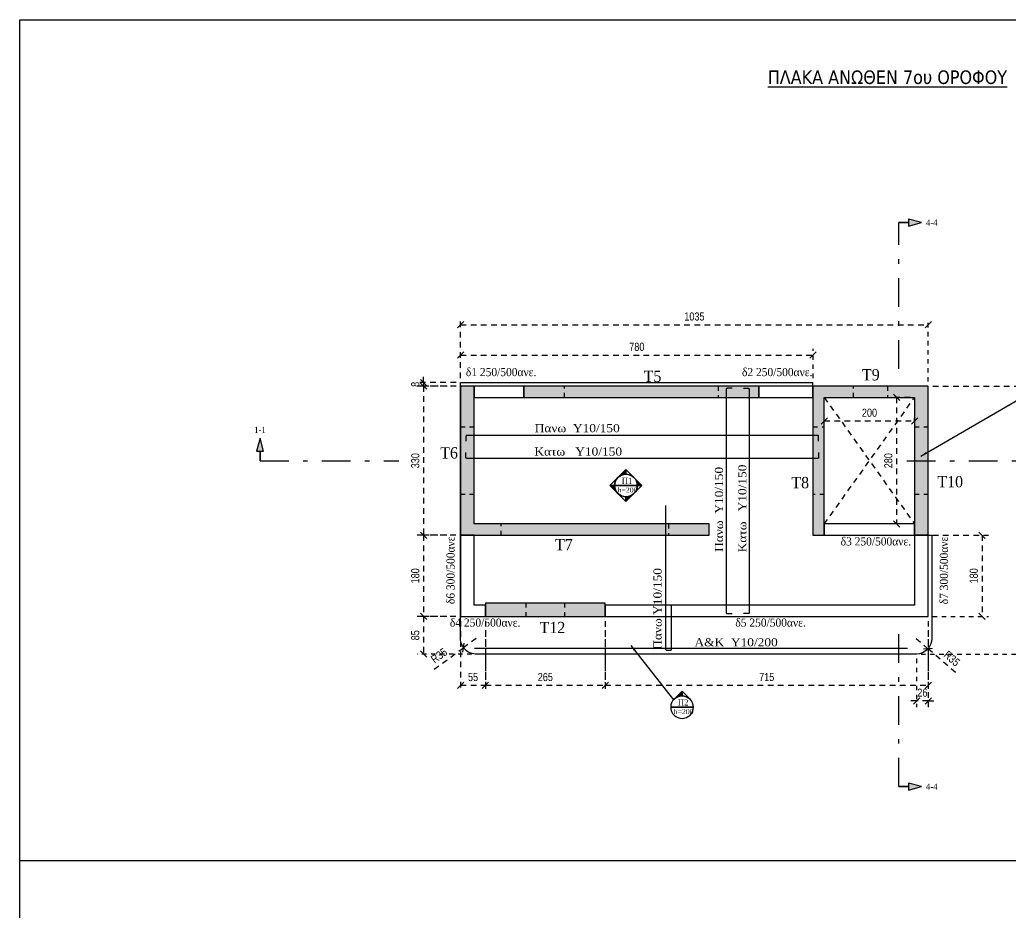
# Model space of a CAD drawing. Header units: millimetres. Extents: x -2171 to 1563, y -1758 to -1505.
# Drawn here: x 841.16 to 863.08, y -1610 to -1590.25 of the extents above; entities that cross this region are included whole.
import ezdxf
from ezdxf.enums import TextEntityAlignment as Align

# ---------------------------------------------------------------- set-up
doc = ezdxf.new("R2010")
doc.units = ezdxf.units.MM
doc.header["$PDMODE"] = 32
for name, pattern in [('DASHDOT', [25.4, 12.7, -6.35, 0, -6.35]), ('DASHED2', [0.375, 0.25, -0.125]), ('DOT', [0.025, 0, -0.025]), ('HIDDEN', [0.375, 0.25, -0.125]), ('HIDDEN2', [0.1875, 0.125, -0.0625])]:
    doc.linetypes.add(name, pattern=pattern)
doc.layers.get('Defpoints').update_dxf_attribs({"color": 6})
for name, color, linetype in [('-S_TEXT', 3, 'Continuous'), ('DIASTASEIS', 7, 'Continuous'), ('Fill_Col', 7, 'Continuous'), ('Geo_Beam', 7, 'Continuous'), ('Geo_Col', 7, 'Continuous'), ('Geo_Lines', 7, 'Continuous'), ('Rods_Slab_0', 7, 'Continuous'), ('Rods_Slab_4', 7, 'Continuous'), ('Sect_Line_Symbol', 7, 'Continuous'), ('Text_Beam', 7, 'Continuous'), ('Text_Col_-1', 7, 'Continuous'), ('Text_Reinf_Slab_0', 7, 'Continuous'), ('Text_Reinf_Slab_4', 7, 'Continuous'), ('Text_Slab', 7, 'Continuous')]:
    doc.layers.add(name, color=color, linetype=linetype)
doc.layers.add('A-ANNO-DIMS', color=1, linetype='Continuous', lineweight=9)
doc.styles.add('1-100', font='arial.ttf', dxfattribs={"width": 0.8})
doc.styles.add('S1TmsNwRmn1088_b_934_161', font='times.ttf', dxfattribs={"width": 0.933629, "height": 0.10875})
doc.styles.add('S1TmsNwRmn11_b_1089_161', font='times.ttf', dxfattribs={"width": 1.089234, "height": 0.001087})
doc.styles.add('S1TmsNwRmn11_b_934_161', font='times.ttf', dxfattribs={"width": 0.933629, "height": 0.001087})
doc.styles.add('S1TmsNwRmn1359_b_934_161', font='times.ttf', dxfattribs={"width": 0.933629, "height": 0.135937})
doc.styles.get("Standard").update_dxf_attribs({"font": 'tahoma.ttf'})
doc.dimstyles.new('Copy of 1-100', dxfattribs={"dimtxt": 0.18, "dimasz": 0.14, "dimexe": 0.14, "dimexo": 0.1, "dimgap": 0.09, "dimtad": 1, "dimdec": 0, "dimlfac": 100, "dimrnd": 5, "dimzin": 5, "dimdsep": 46, "dimtxsty": '1-100', "dimblk": 'OBLIQUE', "dimcen": 0.09, "dimclrd": 1, "dimclre": 1, "dimclrt": 2, "dimadec": 0, "dimazin": 0, "dimtfac": 1, "dimtdec": 0, "dimtix": 1, "dimtmove": 2, "dimatfit": 3, "dimfxl": 5, "dimfxlon": 1, "dimtolj": 1, "dimtzin": 5, "dimarcsym": 0})

# ---------------------------------------------------------------- blocks, each defined once
blk = doc.blocks.new('Label_Όροφος 7-RC_XSN2633_1140')
at = {"layer": 'Text_Slab'}
blk.add_hatch(color=174, dxfattribs=at).paths.add_polyline_path([(-0.177, 0.177, -0.198912), (0, 0.25), (0, 0.354)])
at = {"layer": 'Text_Slab', "color": 174}
for points in [[(-0.25, 0, 0.414214), (0, -0.25, 0.414214), (0.25, 0, 0.414214), (0, 0.25, 0.414214)], [(-0.177, 0.177, -0.198912), (0, 0.25), (0, 0.354)], [(0, 0.25, -0.198912), (0.177, 0.177), (0, 0.354)]]:
    blk.add_lwpolyline(points, format="xyb", close=True, dxfattribs=at)
blk.add_lwpolyline([(0.25, 0), (-0.25, 0)], close=True, dxfattribs=at)
blk = doc.blocks.new('Label_Όροφος 7-RC_XSN2633_1141')
at = {"layer": 'Text_Slab'}
for points in [[(-0.177, 0.177, -0.198912), (0, 0.25), (0, 0.354)], [(-0.177, -0.177, -0.198912), (-0.25, 0), (-0.354, 0)], [(0.177, 0.177, -0.198912), (0.25, 0), (0.354, 0)], [(0.177, -0.177, -0.198912), (0, -0.25), (0, -0.354)]]:
    blk.add_hatch(color=174, dxfattribs=at).paths.add_polyline_path(points)
at = {"layer": 'Text_Slab', "color": 174}
for points in [[(-0.25, 0, 0.414214), (0, -0.25, 0.414214), (0.25, 0, 0.414214), (0, 0.25, 0.414214)], [(-0.177, 0.177, -0.198912), (0, 0.25), (0, 0.354)], [(0, 0.25, -0.198912), (0.177, 0.177), (0, 0.354)], [(-0.25, 0, -0.198912), (-0.177, 0.177), (-0.354, 0)], [(-0.177, -0.177, -0.198912), (-0.25, 0), (-0.354, 0)], [(0.177, 0.177, -0.198912), (0.25, 0), (0.354, 0)], [(0.25, 0, -0.198912), (0.177, -0.177), (0.354, 0)], [(0, -0.25, -0.198912), (-0.177, -0.177), (0, -0.354)], [(0.177, -0.177, -0.198912), (0, -0.25), (0, -0.354)]]:
    blk.add_lwpolyline(points, format="xyb", close=True, dxfattribs=at)
blk.add_lwpolyline([(0.25, 0), (-0.25, 0)], close=True, dxfattribs=at)
blk = doc.blocks.new('_Oblique')
at = {"color": 0, "linetype": 'ByBlock', "lineweight": -2}
blk.add_line((-0.5, -0.5), (0.5, 0.5), dxfattribs=at)
blk = doc.blocks.new('*D847')
at = {"layer": 'Defpoints', "color": 0, "ltscale": 0.5, "transparency": 16777216}
for p in [(861.27, -1597), (850.92, -1598.279), (861.27, -1598.359)]:
    blk.add_point(p, dxfattribs=at)
at = {"layer": 'DIASTASEIS', "color": 1, "linetype": 'HIDDEN', "lineweight": -2, "ltscale": 0.5, "transparency": 16777216}
blk.add_line((850.92, -1598.179), (850.92, -1596.86), dxfattribs=at)
at = {"layer": 'DIASTASEIS', "color": 1, "linetype": 'HIDDEN2', "lineweight": -2, "ltscale": 0.5, "transparency": 16777216}
blk.add_line((861.27, -1598.259), (861.27, -1596.86), dxfattribs=at)
at = {"layer": 'DIASTASEIS', "color": 1, "linetype": 'DASHED2', "lineweight": -2, "ltscale": 0.5, "transparency": 16777216}
blk.add_line((850.92, -1597), (861.27, -1597), dxfattribs=at)
at = {"layer": 'DIASTASEIS', "color": 1, "lineweight": -2, "ltscale": 0.5, "transparency": 16777216, "xscale": 0.14, "yscale": 0.14, "zscale": 0.14, "rotation": 180}
blk.add_blockref('_Oblique', (850.92, -1597), dxfattribs=at)
at = {"layer": 'DIASTASEIS', "color": 1, "lineweight": -2, "ltscale": 0.5, "transparency": 16777216, "xscale": 0.14, "yscale": 0.14, "zscale": 0.14}
blk.add_blockref('_Oblique', (861.27, -1597), dxfattribs=at)
at = {"layer": 'DIASTASEIS', "color": 2, "ltscale": 0.5, "transparency": 16777216, "insert": (856.095, -1596.818), "char_height": 0.18, "attachment_point": 5, "style": '1-100'}
blk.add_mtext('\\A1;1035', dxfattribs=at)
blk = doc.blocks.new('*D848')
at = {"layer": 'Defpoints', "color": 0, "ltscale": 0.5, "transparency": 16777216}
for p in [(861.27, -1598.359), (861.012, -1604.29), (863.552, -1604.29)]:
    blk.add_point(p, dxfattribs=at)
at = {"layer": 'DIASTASEIS', "color": 1, "linetype": 'HIDDEN', "lineweight": -2, "ltscale": 0.5, "transparency": 16777216}
blk.add_line((861.37, -1598.359), (863.692, -1598.359), dxfattribs=at)
at = {"layer": 'DIASTASEIS', "color": 1, "linetype": 'DASHED2', "lineweight": -2, "ltscale": 0.5, "transparency": 16777216}
blk.add_line((863.552, -1598.359), (863.552, -1604.29), dxfattribs=at)
at = {"layer": 'DIASTASEIS', "color": 1, "linetype": 'HIDDEN2', "lineweight": -2, "ltscale": 0.5, "transparency": 16777216}
blk.add_line((861.112, -1604.29), (863.692, -1604.29), dxfattribs=at)
at = {"layer": 'DIASTASEIS', "color": 1, "lineweight": -2, "ltscale": 0.5, "transparency": 16777216, "xscale": 0.14, "yscale": 0.14, "zscale": 0.14}
for p, rotation in [((863.552, -1598.359), 90), ((863.552, -1604.29), 270)]:
    blk.add_blockref('_Oblique', p, dxfattribs=dict(at, rotation=rotation))
at = {"layer": 'DIASTASEIS', "color": 2, "ltscale": 0.5, "transparency": 16777216, "insert": (863.37, -1601.324), "char_height": 0.18, "attachment_point": 5, "rotation": 90, "style": '1-100'}
blk.add_mtext('\\A1;595', dxfattribs=at)
blk = doc.blocks.new('*D849')
at = {"layer": 'Defpoints', "color": 0, "ltscale": 0.5, "transparency": 16777216}
for p in [(850.099, -1598.359), (850.92, -1598.279), (850.92, -1598.359)]:
    blk.add_point(p, dxfattribs=at)
at = {"layer": 'DIASTASEIS', "color": 1, "linetype": 'DASHED2', "lineweight": -2, "ltscale": 0.5, "transparency": 16777216}
for p, q in [((850.099, -1598.279), (850.099, -1598.139)), ((850.099, -1598.279), (850.099, -1598.359)), ((850.099, -1598.359), (850.099, -1598.499))]:
    blk.add_line(p, q, dxfattribs=at)
at = {"layer": 'DIASTASEIS', "color": 1, "linetype": 'HIDDEN', "lineweight": -2, "ltscale": 0.5, "transparency": 16777216}
blk.add_line((850.82, -1598.279), (849.959, -1598.279), dxfattribs=at)
at = {"layer": 'DIASTASEIS', "color": 1, "linetype": 'HIDDEN2', "lineweight": -2, "ltscale": 0.5, "transparency": 16777216}
blk.add_line((850.82, -1598.359), (849.959, -1598.359), dxfattribs=at)
at = {"layer": 'DIASTASEIS', "color": 1, "lineweight": -2, "ltscale": 0.5, "transparency": 16777216, "xscale": 0.14, "yscale": 0.14, "zscale": 0.14}
for p, rotation in [((850.099, -1598.279), 270), ((850.099, -1598.359), 90)]:
    blk.add_blockref('_Oblique', p, dxfattribs=dict(at, rotation=rotation))
at = {"layer": 'DIASTASEIS', "color": 2, "ltscale": 0.5, "transparency": 16777216, "insert": (849.917, -1598.319), "char_height": 0.18, "attachment_point": 5, "rotation": 90, "style": '1-100'}
blk.add_mtext('\\A1;8', dxfattribs=at)
blk = doc.blocks.new('*D850')
at = {"layer": 'Defpoints', "color": 0, "ltscale": 0.5, "transparency": 16777216}
for p in [(850.92, -1598.359), (850.099, -1601.659), (850.917, -1601.659)]:
    blk.add_point(p, dxfattribs=at)
at = {"layer": 'DIASTASEIS', "color": 1, "linetype": 'HIDDEN', "lineweight": -2, "ltscale": 0.5, "transparency": 16777216}
blk.add_line((850.82, -1598.359), (849.959, -1598.359), dxfattribs=at)
at = {"layer": 'DIASTASEIS', "color": 1, "linetype": 'DASHED2', "lineweight": -2, "ltscale": 0.5, "transparency": 16777216}
blk.add_line((850.099, -1598.359), (850.099, -1601.659), dxfattribs=at)
at = {"layer": 'DIASTASEIS', "color": 1, "linetype": 'HIDDEN2', "lineweight": -2, "ltscale": 0.5, "transparency": 16777216}
blk.add_line((850.817, -1601.659), (849.959, -1601.659), dxfattribs=at)
at = {"layer": 'DIASTASEIS', "color": 1, "lineweight": -2, "ltscale": 0.5, "transparency": 16777216, "xscale": 0.14, "yscale": 0.14, "zscale": 0.14}
for p, rotation in [((850.099, -1598.359), 90), ((850.099, -1601.659), 270)]:
    blk.add_blockref('_Oblique', p, dxfattribs=dict(at, rotation=rotation))
at = {"layer": 'DIASTASEIS', "color": 2, "ltscale": 0.5, "transparency": 16777216, "insert": (849.917, -1600.009), "char_height": 0.18, "attachment_point": 5, "rotation": 90, "style": '1-100'}
blk.add_mtext('\\A1;330', dxfattribs=at)
blk = doc.blocks.new('*D851')
at = {"layer": 'Defpoints', "color": 0, "ltscale": 0.5, "transparency": 16777216}
for p in [(850.917, -1601.659), (850.099, -1603.457), (850.917, -1603.457)]:
    blk.add_point(p, dxfattribs=at)
at = {"layer": 'DIASTASEIS', "color": 1, "linetype": 'HIDDEN', "lineweight": -2, "ltscale": 0.5, "transparency": 16777216}
blk.add_line((850.817, -1601.659), (849.959, -1601.659), dxfattribs=at)
at = {"layer": 'DIASTASEIS', "color": 1, "linetype": 'DASHED2', "lineweight": -2, "ltscale": 0.5, "transparency": 16777216}
blk.add_line((850.099, -1601.659), (850.099, -1603.457), dxfattribs=at)
at = {"layer": 'DIASTASEIS', "color": 1, "linetype": 'HIDDEN2', "lineweight": -2, "ltscale": 0.5, "transparency": 16777216}
blk.add_line((850.817, -1603.457), (849.959, -1603.457), dxfattribs=at)
at = {"layer": 'DIASTASEIS', "color": 1, "lineweight": -2, "ltscale": 0.5, "transparency": 16777216, "xscale": 0.14, "yscale": 0.14, "zscale": 0.14}
for p, rotation in [((850.099, -1601.659), 90), ((850.099, -1603.457), 270)]:
    blk.add_blockref('_Oblique', p, dxfattribs=dict(at, rotation=rotation))
at = {"layer": 'DIASTASEIS', "color": 2, "ltscale": 0.5, "transparency": 16777216, "insert": (849.917, -1602.558), "char_height": 0.18, "attachment_point": 5, "rotation": 90, "style": '1-100'}
blk.add_mtext('\\A1;180', dxfattribs=at)
blk = doc.blocks.new('*D852')
at = {"layer": 'Defpoints', "color": 0, "ltscale": 0.5, "transparency": 16777216}
for p in [(850.917, -1603.457), (850.099, -1604.289), (851.265, -1604.289)]:
    blk.add_point(p, dxfattribs=at)
at = {"layer": 'DIASTASEIS', "color": 1, "linetype": 'HIDDEN', "lineweight": -2, "ltscale": 0.5, "transparency": 16777216}
blk.add_line((850.817, -1603.457), (849.959, -1603.457), dxfattribs=at)
at = {"layer": 'DIASTASEIS', "color": 1, "linetype": 'DASHED2', "lineweight": -2, "ltscale": 0.5, "transparency": 16777216}
blk.add_line((850.099, -1603.457), (850.099, -1604.289), dxfattribs=at)
at = {"layer": 'DIASTASEIS', "color": 1, "linetype": 'HIDDEN2', "lineweight": -2, "ltscale": 0.5, "transparency": 16777216}
blk.add_line((851.165, -1604.289), (849.959, -1604.289), dxfattribs=at)
at = {"layer": 'DIASTASEIS', "color": 1, "lineweight": -2, "ltscale": 0.5, "transparency": 16777216, "xscale": 0.14, "yscale": 0.14, "zscale": 0.14}
for p, rotation in [((850.099, -1603.457), 90), ((850.099, -1604.289), 270)]:
    blk.add_blockref('_Oblique', p, dxfattribs=dict(at, rotation=rotation))
at = {"layer": 'DIASTASEIS', "color": 2, "ltscale": 0.5, "transparency": 16777216, "insert": (849.917, -1603.873), "char_height": 0.18, "attachment_point": 5, "rotation": 90, "style": '1-100'}
blk.add_mtext('\\A1;85', dxfattribs=at)
blk = doc.blocks.new('*D853')
at = {"layer": 'Defpoints', "color": 0, "ltscale": 0.5, "transparency": 16777216}
for p in [(861.27, -1601.659), (861.27, -1603.457), (862.461, -1603.457)]:
    blk.add_point(p, dxfattribs=at)
at = {"layer": 'DIASTASEIS', "color": 1, "linetype": 'HIDDEN', "lineweight": -2, "ltscale": 0.5, "transparency": 16777216}
blk.add_line((861.37, -1601.659), (862.601, -1601.659), dxfattribs=at)
at = {"layer": 'DIASTASEIS', "color": 1, "linetype": 'DASHED2', "lineweight": -2, "ltscale": 0.5, "transparency": 16777216}
blk.add_line((862.461, -1601.659), (862.461, -1603.457), dxfattribs=at)
at = {"layer": 'DIASTASEIS', "color": 1, "linetype": 'HIDDEN2', "lineweight": -2, "ltscale": 0.5, "transparency": 16777216}
blk.add_line((861.37, -1603.457), (862.601, -1603.457), dxfattribs=at)
at = {"layer": 'DIASTASEIS', "color": 1, "lineweight": -2, "ltscale": 0.5, "transparency": 16777216, "xscale": 0.14, "yscale": 0.14, "zscale": 0.14}
for p, rotation in [((862.461, -1601.659), 90), ((862.461, -1603.457), 270)]:
    blk.add_blockref('_Oblique', p, dxfattribs=dict(at, rotation=rotation))
at = {"layer": 'DIASTASEIS', "color": 2, "ltscale": 0.5, "transparency": 16777216, "insert": (862.279, -1602.558), "char_height": 0.18, "attachment_point": 5, "rotation": 90, "style": '1-100'}
blk.add_mtext('\\A1;180', dxfattribs=at)
blk = doc.blocks.new('*D854')
at = {"layer": 'Defpoints', "color": 0, "ltscale": 0.5, "transparency": 16777216}
for p in [(851.265, -1603.944), (850.987, -1604.148)]:
    blk.add_point(p, dxfattribs=at)
at = {"layer": 'DIASTASEIS', "color": 1, "linetype": 'DASHED2', "lineweight": -2, "ltscale": 0.5, "transparency": 16777216}
for p in [(851.265, -1603.944), (850.338, -1604.626)]:
    blk.add_line(p, (850.987, -1604.148), dxfattribs=at)
at = {"layer": 'DIASTASEIS', "color": 1, "lineweight": -2, "ltscale": 0.5, "transparency": 16777216, "xscale": 0.14, "yscale": 0.14, "zscale": 0.14, "rotation": 36.34403107126609}
blk.add_blockref('_Oblique', (850.987, -1604.148), dxfattribs=at)
at = {"layer": 'DIASTASEIS', "color": 2, "ltscale": 0.5, "transparency": 16777216, "insert": (850.442, -1604.323), "char_height": 0.18, "attachment_point": 5, "rotation": 36.344, "style": '1-100'}
blk.add_mtext('\\A1;R35', dxfattribs=at)
blk = doc.blocks.new('*D855')
at = {"layer": 'Defpoints', "color": 0, "ltscale": 0.5, "transparency": 16777216}
for p in [(861.003, -1603.943), (861.265, -1604.17)]:
    blk.add_point(p, dxfattribs=at)
at = {"layer": 'DIASTASEIS', "color": 1, "linetype": 'DASHED2', "lineweight": -2, "ltscale": 0.5, "transparency": 16777216}
for p in [(861.003, -1603.943), (861.874, -1604.698)]:
    blk.add_line(p, (861.265, -1604.17), dxfattribs=at)
at = {"layer": 'DIASTASEIS', "color": 1, "lineweight": -2, "ltscale": 0.5, "transparency": 16777216, "xscale": 0.14, "yscale": 0.14, "zscale": 0.14, "rotation": 139.0860823621681}
blk.add_blockref('_Oblique', (861.265, -1604.17), dxfattribs=at)
at = {"layer": 'DIASTASEIS', "color": 2, "ltscale": 0.5, "transparency": 16777216, "insert": (861.794, -1604.388), "char_height": 0.18, "attachment_point": 5, "rotation": 319.0861, "style": '1-100'}
blk.add_mtext('\\A1;R35', dxfattribs=at)
blk = doc.blocks.new('*D856')
at = {"layer": 'Defpoints', "color": 0, "ltscale": 0.5, "transparency": 16777216}
for p in [(850.92, -1603.457), (851.47, -1603.457), (851.47, -1604.98)]:
    blk.add_point(p, dxfattribs=at)
at = {"layer": 'DIASTASEIS', "color": 1, "linetype": 'HIDDEN', "lineweight": -2, "ltscale": 0.5, "transparency": 16777216}
blk.add_line((850.92, -1603.557), (850.92, -1605.12), dxfattribs=at)
at = {"layer": 'DIASTASEIS', "color": 1, "linetype": 'HIDDEN2', "lineweight": -2, "ltscale": 0.5, "transparency": 16777216}
blk.add_line((851.47, -1603.557), (851.47, -1605.12), dxfattribs=at)
at = {"layer": 'DIASTASEIS', "color": 1, "linetype": 'DASHED2', "lineweight": -2, "ltscale": 0.5, "transparency": 16777216}
blk.add_line((850.92, -1604.98), (851.47, -1604.98), dxfattribs=at)
at = {"layer": 'DIASTASEIS', "color": 1, "lineweight": -2, "ltscale": 0.5, "transparency": 16777216, "xscale": 0.14, "yscale": 0.14, "zscale": 0.14, "rotation": 180}
blk.add_blockref('_Oblique', (850.92, -1604.98), dxfattribs=at)
at = {"layer": 'DIASTASEIS', "color": 1, "lineweight": -2, "ltscale": 0.5, "transparency": 16777216, "xscale": 0.14, "yscale": 0.14, "zscale": 0.14}
blk.add_blockref('_Oblique', (851.47, -1604.98), dxfattribs=at)
at = {"layer": 'DIASTASEIS', "color": 2, "ltscale": 0.5, "transparency": 16777216, "insert": (851.195, -1604.798), "char_height": 0.18, "attachment_point": 5, "style": '1-100'}
blk.add_mtext('\\A1;55', dxfattribs=at)
blk = doc.blocks.new('*D857')
at = {"layer": 'Defpoints', "color": 0, "ltscale": 0.5, "transparency": 16777216}
for p in [(851.47, -1603.457), (854.12, -1603.459), (854.12, -1604.98)]:
    blk.add_point(p, dxfattribs=at)
at = {"layer": 'DIASTASEIS', "color": 1, "linetype": 'HIDDEN', "lineweight": -2, "ltscale": 0.5, "transparency": 16777216}
blk.add_line((851.47, -1603.557), (851.47, -1605.12), dxfattribs=at)
at = {"layer": 'DIASTASEIS', "color": 1, "linetype": 'HIDDEN2', "lineweight": -2, "ltscale": 0.5, "transparency": 16777216}
blk.add_line((854.12, -1603.559), (854.12, -1605.12), dxfattribs=at)
at = {"layer": 'DIASTASEIS', "color": 1, "linetype": 'DASHED2', "lineweight": -2, "ltscale": 0.5, "transparency": 16777216}
blk.add_line((851.47, -1604.98), (854.12, -1604.98), dxfattribs=at)
at = {"layer": 'DIASTASEIS', "color": 1, "lineweight": -2, "ltscale": 0.5, "transparency": 16777216, "xscale": 0.14, "yscale": 0.14, "zscale": 0.14, "rotation": 180}
blk.add_blockref('_Oblique', (851.47, -1604.98), dxfattribs=at)
at = {"layer": 'DIASTASEIS', "color": 1, "lineweight": -2, "ltscale": 0.5, "transparency": 16777216, "xscale": 0.14, "yscale": 0.14, "zscale": 0.14}
blk.add_blockref('_Oblique', (854.12, -1604.98), dxfattribs=at)
at = {"layer": 'DIASTASEIS', "color": 2, "ltscale": 0.5, "transparency": 16777216, "insert": (852.795, -1604.798), "char_height": 0.18, "attachment_point": 5, "style": '1-100'}
blk.add_mtext('\\A1;265', dxfattribs=at)
blk = doc.blocks.new('*D858')
at = {"layer": 'Defpoints', "color": 0, "ltscale": 0.5, "transparency": 16777216}
for p in [(854.12, -1603.459), (861.27, -1603.457), (861.27, -1604.98)]:
    blk.add_point(p, dxfattribs=at)
at = {"layer": 'DIASTASEIS', "color": 1, "linetype": 'HIDDEN', "lineweight": -2, "ltscale": 0.5, "transparency": 16777216}
blk.add_line((854.12, -1603.559), (854.12, -1605.12), dxfattribs=at)
at = {"layer": 'DIASTASEIS', "color": 1, "linetype": 'HIDDEN2', "lineweight": -2, "ltscale": 0.5, "transparency": 16777216}
blk.add_line((861.27, -1603.557), (861.27, -1605.12), dxfattribs=at)
at = {"layer": 'DIASTASEIS', "color": 1, "linetype": 'DASHED2', "lineweight": -2, "ltscale": 0.5, "transparency": 16777216}
blk.add_line((854.12, -1604.98), (861.27, -1604.98), dxfattribs=at)
at = {"layer": 'DIASTASEIS', "color": 1, "lineweight": -2, "ltscale": 0.5, "transparency": 16777216, "xscale": 0.14, "yscale": 0.14, "zscale": 0.14, "rotation": 180}
blk.add_blockref('_Oblique', (854.12, -1604.98), dxfattribs=at)
at = {"layer": 'DIASTASEIS', "color": 1, "lineweight": -2, "ltscale": 0.5, "transparency": 16777216, "xscale": 0.14, "yscale": 0.14, "zscale": 0.14}
blk.add_blockref('_Oblique', (861.27, -1604.98), dxfattribs=at)
at = {"layer": 'DIASTASEIS', "color": 2, "ltscale": 0.5, "transparency": 16777216, "insert": (857.695, -1604.798), "char_height": 0.18, "attachment_point": 5, "style": '1-100'}
blk.add_mtext('\\A1;715', dxfattribs=at)
blk = doc.blocks.new('*D859')
at = {"layer": 'Defpoints', "color": 0, "ltscale": 0.5, "transparency": 16777216}
for p in [(861.27, -1603.457), (861.012, -1604.29), (861.012, -1605.326)]:
    blk.add_point(p, dxfattribs=at)
at = {"layer": 'DIASTASEIS', "color": 1, "linetype": 'HIDDEN', "lineweight": -2, "ltscale": 0.5, "transparency": 16777216}
blk.add_line((861.27, -1603.557), (861.27, -1605.466), dxfattribs=at)
at = {"layer": 'DIASTASEIS', "color": 1, "linetype": 'HIDDEN2', "lineweight": -2, "ltscale": 0.5, "transparency": 16777216}
blk.add_line((861.012, -1604.39), (861.012, -1605.466), dxfattribs=at)
at = {"layer": 'DIASTASEIS', "color": 1, "linetype": 'DASHED2', "lineweight": -2, "ltscale": 0.5, "transparency": 16777216}
for p, q in [((861.012, -1605.326), (860.872, -1605.326)), ((861.27, -1605.326), (861.012, -1605.326)), ((861.27, -1605.326), (861.41, -1605.326))]:
    blk.add_line(p, q, dxfattribs=at)
at = {"layer": 'DIASTASEIS', "color": 1, "lineweight": -2, "ltscale": 0.5, "transparency": 16777216, "xscale": 0.14, "yscale": 0.14, "zscale": 0.14}
blk.add_blockref('_Oblique', (861.012, -1605.326), dxfattribs=at)
at = {"layer": 'DIASTASEIS', "color": 1, "lineweight": -2, "ltscale": 0.5, "transparency": 16777216, "xscale": 0.14, "yscale": 0.14, "zscale": 0.14, "rotation": 180}
blk.add_blockref('_Oblique', (861.27, -1605.326), dxfattribs=at)
at = {"layer": 'DIASTASEIS', "color": 2, "ltscale": 0.5, "transparency": 16777216, "insert": (861.141, -1605.144), "char_height": 0.18, "attachment_point": 5, "style": '1-100'}
blk.add_mtext('\\A1;26', dxfattribs=at)
blk = doc.blocks.new('*D860')
at = {"layer": 'A-ANNO-DIMS', "color": 1, "linetype": 'HIDDEN', "lineweight": -2, "ltscale": 0.5, "transparency": 16777216}
blk.add_line((860.87, -1598.609), (860.43, -1598.609), dxfattribs=at)
at = {"layer": 'A-ANNO-DIMS', "color": 1, "linetype": 'DASHED2', "lineweight": -2, "ltscale": 0.5, "transparency": 16777216}
blk.add_line((860.57, -1598.609), (860.57, -1601.409), dxfattribs=at)
at = {"layer": 'A-ANNO-DIMS', "color": 1, "linetype": 'HIDDEN2', "lineweight": -2, "ltscale": 0.5, "transparency": 16777216}
blk.add_line((860.869, -1601.409), (860.43, -1601.409), dxfattribs=at)
at = {"layer": 'Defpoints', "color": 0, "ltscale": 0.5, "transparency": 16777216}
for p in [(860.97, -1598.609), (860.57, -1601.409), (860.969, -1601.409)]:
    blk.add_point(p, dxfattribs=at)
at = {"layer": 'A-ANNO-DIMS', "color": 1, "lineweight": -2, "ltscale": 0.5, "transparency": 16777216, "xscale": 0.14, "yscale": 0.14, "zscale": 0.14}
for p, rotation in [((860.57, -1598.609), 90), ((860.57, -1601.409), 270)]:
    blk.add_blockref('_Oblique', p, dxfattribs=dict(at, rotation=rotation))
at = {"layer": 'A-ANNO-DIMS', "color": 2, "ltscale": 0.5, "transparency": 16777216, "insert": (860.388, -1600.009), "char_height": 0.18, "attachment_point": 5, "rotation": 90, "style": '1-100'}
blk.add_mtext('\\A1;280', dxfattribs=at)
blk = doc.blocks.new('*D861')
at = {"layer": 'A-ANNO-DIMS', "color": 1, "linetype": 'HIDDEN', "lineweight": -2, "ltscale": 0.5, "transparency": 16777216}
blk.add_line((858.97, -1599.159), (858.97, -1598.99), dxfattribs=at)
at = {"layer": 'A-ANNO-DIMS', "color": 1, "linetype": 'HIDDEN2', "lineweight": -2, "ltscale": 0.5, "transparency": 16777216}
blk.add_line((860.97, -1599.159), (860.97, -1598.99), dxfattribs=at)
at = {"layer": 'A-ANNO-DIMS', "color": 1, "linetype": 'DASHED2', "lineweight": -2, "ltscale": 0.5, "transparency": 16777216}
blk.add_line((858.97, -1599.13), (860.97, -1599.13), dxfattribs=at)
at = {"layer": 'Defpoints', "color": 0, "ltscale": 0.5, "transparency": 16777216}
for p in [(858.97, -1599.259), (860.97, -1599.13), (860.97, -1599.259)]:
    blk.add_point(p, dxfattribs=at)
at = {"layer": 'A-ANNO-DIMS', "color": 1, "lineweight": -2, "ltscale": 0.5, "transparency": 16777216, "xscale": 0.14, "yscale": 0.14, "zscale": 0.14, "rotation": 180}
blk.add_blockref('_Oblique', (858.97, -1599.13), dxfattribs=at)
at = {"layer": 'A-ANNO-DIMS', "color": 1, "lineweight": -2, "ltscale": 0.5, "transparency": 16777216, "xscale": 0.14, "yscale": 0.14, "zscale": 0.14}
blk.add_blockref('_Oblique', (860.97, -1599.13), dxfattribs=at)
at = {"layer": 'A-ANNO-DIMS', "color": 2, "ltscale": 0.5, "transparency": 16777216, "insert": (859.97, -1598.948), "char_height": 0.18, "attachment_point": 5, "style": '1-100'}
blk.add_mtext('\\A1;200', dxfattribs=at)
blk = doc.blocks.new('*D992')
at = {"layer": 'Defpoints', "color": 0, "ltscale": 0.5, "transparency": 16777216}
for p in [(858.72, -1597.671), (850.92, -1598.279), (858.72, -1598.279)]:
    blk.add_point(p, dxfattribs=at)
at = {"layer": 'DIASTASEIS', "color": 1, "linetype": 'HIDDEN', "lineweight": -2, "ltscale": 0.5, "transparency": 16777216}
blk.add_line((850.92, -1598.179), (850.92, -1597.531), dxfattribs=at)
at = {"layer": 'DIASTASEIS', "color": 1, "linetype": 'HIDDEN2', "lineweight": -2, "ltscale": 0.5, "transparency": 16777216}
blk.add_line((858.72, -1598.179), (858.72, -1597.531), dxfattribs=at)
at = {"layer": 'DIASTASEIS', "color": 1, "linetype": 'DASHED2', "lineweight": -2, "ltscale": 0.5, "transparency": 16777216}
blk.add_line((850.92, -1597.671), (858.72, -1597.671), dxfattribs=at)
at = {"layer": 'DIASTASEIS', "color": 1, "lineweight": -2, "ltscale": 0.5, "transparency": 16777216, "xscale": 0.14, "yscale": 0.14, "zscale": 0.14, "rotation": 180}
blk.add_blockref('_Oblique', (850.92, -1597.671), dxfattribs=at)
at = {"layer": 'DIASTASEIS', "color": 1, "lineweight": -2, "ltscale": 0.5, "transparency": 16777216, "xscale": 0.14, "yscale": 0.14, "zscale": 0.14}
blk.add_blockref('_Oblique', (858.72, -1597.671), dxfattribs=at)
at = {"layer": 'DIASTASEIS', "color": 2, "ltscale": 0.5, "transparency": 16777216, "insert": (854.82, -1597.489), "char_height": 0.18, "attachment_point": 5, "style": '1-100'}
blk.add_mtext('\\A1;780', dxfattribs=at)

msp = doc.modelspace()

# ---------------------------------------------------------------- hatches: boundary and pattern name
at = {"layer": 'Fill_Col'}
for points in [[(851.2196, -1601.4094), (851.2196, -1598.3594), (850.9196, -1598.3594), (850.9196, -1601.6594), (851.0696, -1601.5344)], [(852.3196, -1598.6094), (857.5199, -1598.6094), (857.5199, -1598.3594), (852.3196, -1598.3594)], [(858.9696, -1598.6094), (860.9696, -1598.6094), (861.1196, -1598.4844), (861.2696, -1598.3594), (858.7196, -1598.3594), (858.8446, -1598.4844)], [(858.9696, -1601.6594), (858.9696, -1598.6094), (858.8446, -1598.4844), (858.7196, -1598.3594), (858.7196, -1601.6594)], [(861.2696, -1601.6594), (861.2696, -1598.3594), (861.1196, -1598.4844), (860.9696, -1598.6094), (860.9696, -1601.6594)], [(850.9196, -1601.6594), (856.4196, -1601.6594), (856.4196, -1601.4094), (851.2196, -1601.4094), (851.0696, -1601.5344)], [(851.4695, -1603.4594), (854.1195, -1603.4594), (854.1195, -1603.1594), (851.4695, -1603.1594)]]:
    msp.add_hatch(color=252, dxfattribs=at).paths.add_polyline_path(points)
at = {"layer": 'Sect_Line_Symbol'}
for points in [[(860.62, -1594.7374), (860.8302, -1594.7374), (860.8302, -1594.815), (861.12, -1594.7374), (860.8302, -1594.6597), (860.8302, -1594.7374)], [(846.4801, -1600.0094), (846.4801, -1599.7992), (846.5577, -1599.7992), (846.4801, -1599.5094), (846.4024, -1599.7992), (846.4801, -1599.7992)], [(860.62, -1607.2233), (860.8302, -1607.2233), (860.8302, -1607.3009), (861.12, -1607.2233), (860.8302, -1607.1456), (860.8302, -1607.2233)]]:
    msp.add_hatch(color=2, dxfattribs=at).paths.add_polyline_path(points)

# ---------------------------------------------------------------- linework, layer by layer
at = {"layer": '-S_TEXT', "ltscale": 5}
msp.add_line((841.1636, -1608.8577), (892.2912, -1608.8577), dxfattribs=at)
msp.add_lwpolyline([(841.1636, -1590.2497), (899.3111, -1590.2497), (899.3111, -1630.2944), (841.1636, -1630.2944)], close=True, dxfattribs=at)
at = {"color": 2, "linetype": 'HIDDEN', "ltscale": 0.5}
for p, q in [((858.9696, -1598.6094), (860.9696, -1601.4097)), ((858.9696, -1601.4097), (860.9696, -1598.6094))]:
    msp.add_line(p, q, dxfattribs=at)
at = {"layer": 'Geo_Beam', "color": 94}
for points in [[(851.2196, -1598.6094), (852.3196, -1598.6094), (852.3196, -1598.3594), (851.2196, -1598.3594)], [(857.5199, -1598.6094), (858.7196, -1598.6094), (858.7196, -1598.3594), (857.5199, -1598.3594)], [(858.9696, -1601.6594), (860.9696, -1601.6594), (860.9696, -1601.4094), (858.9696, -1601.4094)]]:
    msp.add_lwpolyline(points, close=True, dxfattribs=at)
for points in [[(850.9196, -1601.6594), (850.9174, -1601.6594)], [(850.9174, -1601.6594), (850.9174, -1603.457)], [(851.2174, -1601.6594), (850.9196, -1601.6594)], [(851.2174, -1603.207), (851.2174, -1601.6594)], [(860.9696, -1601.6594), (860.9696, -1603.207)], [(861.2696, -1601.6594), (860.9696, -1601.6594)], [(861.2696, -1603.457), (861.2696, -1601.6594)], [(851.4695, -1603.207), (851.2174, -1603.207)], [(851.4695, -1603.457), (851.4695, -1603.207)], [(860.9696, -1603.207), (854.1195, -1603.207)], [(854.1195, -1603.207), (854.1195, -1603.457)], [(850.9174, -1603.457), (851.4695, -1603.457)], [(854.1195, -1603.457), (861.2696, -1603.457)]]:
    msp.add_lwpolyline(points, dxfattribs=at)
at = {"layer": 'Geo_Col', "color": 94}
for points in [[(851.2196, -1598.3594), (850.9196, -1598.3594)], [(850.9196, -1598.3594), (850.9196, -1601.6594)], [(851.2196, -1601.4094), (851.2196, -1598.3594)], [(861.2696, -1598.3594), (858.7196, -1598.3594)], [(858.7196, -1598.3594), (858.7196, -1601.6594)], [(861.2696, -1601.6594), (861.2696, -1598.3594)], [(858.9696, -1598.6094), (860.9696, -1598.6094)], [(858.9696, -1601.6594), (858.9696, -1598.6094)], [(860.9696, -1598.6094), (860.9696, -1601.6594)], [(856.4196, -1601.4094), (851.2196, -1601.4094)], [(856.4196, -1601.6594), (856.4196, -1601.4094)], [(850.9196, -1601.6594), (856.4196, -1601.6594)], [(858.7196, -1601.6594), (858.9696, -1601.6594)], [(860.9696, -1601.6594), (861.2696, -1601.6594)]]:
    msp.add_lwpolyline(points, dxfattribs=at)
at = {"layer": 'Geo_Col', "color": 94, "linetype": 'DOT'}
for points in [[(850.9196, -1598.3594), (850.9196, -1599.2594), (851.2196, -1599.2594), (851.2196, -1598.3594)], [(852.3196, -1598.6094), (853.2196, -1598.6094), (853.2196, -1598.3594), (852.3196, -1598.3594)], [(857.5199, -1598.3594), (856.6199, -1598.3594), (856.6199, -1598.6094), (857.5199, -1598.6094)], [(858.7196, -1598.3594), (858.7196, -1599.2594), (858.9696, -1599.2594), (858.9696, -1598.6094), (859.6196, -1598.6094), (859.6196, -1598.3594)], [(861.2696, -1598.3594), (860.3696, -1598.3594), (860.3696, -1598.6094), (860.9696, -1598.6094), (860.9696, -1599.2594), (861.2696, -1599.2594)], [(850.9196, -1601.6594), (851.8196, -1601.6594), (851.8196, -1601.4094), (851.2196, -1601.4094), (851.2196, -1600.7594), (850.9196, -1600.7594)], [(858.9696, -1601.6594), (858.9696, -1600.7594), (858.7196, -1600.7594), (858.7196, -1601.6594)], [(861.2696, -1601.6594), (861.2696, -1600.7594), (860.9696, -1600.7594), (860.9696, -1601.6594)], [(856.4196, -1601.4094), (855.5196, -1601.4094), (855.5196, -1601.6594), (856.4196, -1601.6594)], [(851.4695, -1603.4594), (852.3695, -1603.4594), (852.3695, -1603.1594), (851.4695, -1603.1594)], [(854.1195, -1603.1594), (853.2195, -1603.1594), (853.2195, -1603.4594), (854.1195, -1603.4594)]]:
    msp.add_lwpolyline(points, close=True, dxfattribs=at)
at = {"layer": 'Geo_Col', "color": 94}
for points in [[(852.3196, -1598.6094), (857.5199, -1598.6094), (857.5199, -1598.3594), (852.3196, -1598.3594)], [(851.4695, -1603.4594), (854.1195, -1603.4594), (854.1195, -1603.1594), (851.4695, -1603.1594)]]:
    msp.add_lwpolyline(points, close=True, dxfattribs=at)
at = {"layer": 'Geo_Lines', "color": 94}
msp.add_lwpolyline([(861.3496, -1601.6594), (861.3496, -1603.9434, -0.407168), (861.0117, -1604.2896), (851.2807, -1604.2888, -0.4278538), (850.9196, -1603.9434), (850.9196, -1598.2794), (858.7196, -1598.2794)], format="xyb", dxfattribs=at)
for points in [[(858.7196, -1598.3594), (858.7196, -1598.2794)], [(861.2696, -1601.6594), (861.3496, -1601.6594)]]:
    msp.add_lwpolyline(points, dxfattribs=at)
at = {"layer": 'Rods_Slab_0', "color": 7}
msp.add_lwpolyline([(855.4585, -1600.999), (855.4585, -1604.1808), (855.4589, -1604.1847), (855.46, -1604.1885), (855.4619, -1604.1919), (855.4643, -1604.1949), (855.4674, -1604.1974), (855.4708, -1604.1993), (855.4746, -1604.2004), (855.4785, -1604.2008), (855.5685, -1604.2008), (855.5724, -1604.2004), (855.5761, -1604.1993), (855.5796, -1604.1974), (855.5826, -1604.1949), (855.5851, -1604.1919), (855.587, -1604.1885), (855.5881, -1604.1847), (855.5885, -1604.1808), (855.5885, -1603.207)], dxfattribs=at)
at = {"layer": 'Rods_Slab_4', "color": 7}
for points in [[(856.9284, -1598.4067), (856.8184, -1598.4067), (856.8145, -1598.4071), (856.8107, -1598.4083), (856.8073, -1598.4101), (856.8042, -1598.4126), (856.8018, -1598.4156), (856.7999, -1598.4191), (856.7988, -1598.4228), (856.7984, -1598.4267), (856.7984, -1603.352), (856.7984, -1603.3742), (856.7988, -1603.3781), (856.7999, -1603.3819), (856.8018, -1603.3853), (856.8042, -1603.3883), (856.8073, -1603.3908), (856.8107, -1603.3927), (856.8145, -1603.3938), (856.8184, -1603.3942), (856.9284, -1603.3942)], [(857.1789, -1598.4067), (857.2889, -1598.4067), (857.2928, -1598.4071), (857.2965, -1598.4083), (857.3, -1598.4101), (857.303, -1598.4126), (857.3055, -1598.4156), (857.3073, -1598.4191), (857.3085, -1598.4228), (857.3089, -1598.4267), (857.3089, -1603.3602), (857.3089, -1603.3742), (857.3085, -1603.3781), (857.3073, -1603.3819), (857.3055, -1603.3853), (857.303, -1603.3883), (857.3, -1603.3908), (857.2965, -1603.3927), (857.2928, -1603.3938), (857.2889, -1603.3942), (857.1789, -1603.3942)], [(858.8425, -1599.5787), (858.8425, -1599.4687), (858.8421, -1599.4648), (858.841, -1599.461), (858.8391, -1599.4576), (858.8366, -1599.4545), (858.8336, -1599.4521), (858.8301, -1599.4502), (858.8264, -1599.4491), (858.8225, -1599.4487), (851.8969, -1599.4487), (851.058, -1599.4487), (851.0541, -1599.4491), (851.0503, -1599.4502), (851.0469, -1599.4521), (851.0438, -1599.4545), (851.0413, -1599.4576), (851.0395, -1599.461), (851.0384, -1599.4648), (851.038, -1599.4687), (851.038, -1599.5787)], [(858.8425, -1599.8292), (858.8425, -1599.9392), (858.8421, -1599.9431), (858.841, -1599.9468), (858.8391, -1599.9503), (858.8366, -1599.9533), (858.8336, -1599.9558), (858.8301, -1599.9577), (858.8264, -1599.9588), (858.8225, -1599.9592), (851.8969, -1599.9592), (851.058, -1599.9592), (851.0541, -1599.9588), (851.0503, -1599.9577), (851.0469, -1599.9558), (851.0438, -1599.9533), (851.0413, -1599.9503), (851.0395, -1599.9468), (851.0384, -1599.9431), (851.038, -1599.9392), (851.038, -1599.8292)], [(860.8101, -1604.167), (851.2312, -1604.167)], [(857.8016, -1604.167), (852.8259, -1604.167)]]:
    msp.add_lwpolyline(points, dxfattribs=at)
at = {"layer": 'Sect_Line_Symbol', "color": 2}
for points in [[(860.62, -1594.7374), (860.8302, -1594.7374), (860.8302, -1594.815), (861.12, -1594.7374), (860.8302, -1594.6597), (860.8302, -1594.7374)], [(846.4801, -1600.0094), (846.4801, -1599.7992), (846.5577, -1599.7992), (846.4801, -1599.5094), (846.4024, -1599.7992), (846.4801, -1599.7992)], [(860.62, -1607.2233), (860.8302, -1607.2233), (860.8302, -1607.3009), (861.12, -1607.2233), (860.8302, -1607.1456), (860.8302, -1607.2233)]]:
    msp.add_lwpolyline(points, close=True, dxfattribs=at)
at = {"layer": 'Sect_Line_Symbol', "color": 2, "linetype": 'DASHDOT', "ltscale": 0.05}
for points in [[(860.62, -1597.9729), (860.62, -1594.7374)], [(846.4801, -1600.0094), (849.5522, -1600.0094)], [(860.7963, -1600.0094), (865.183, -1600.0094)], [(860.62, -1607.2233), (860.62, -1603.6006)]]:
    msp.add_lwpolyline(points, dxfattribs=at)

# ---------------------------------------------------------------- block references
for name, p in [('Label_Όροφος 7-RC_XSN2633_1141', (854.5796, -1600.5571, 23.45)), ('Label_Όροφος 7-RC_XSN2633_1140', (855.8216, -1605.4632, 23.45))]:
    msp.add_blockref(name, p)

# ---------------------------------------------------------------- texts
at = {"layer": '-S_TEXT', "ltscale": 5, "insert": (857.718, -1591.3701), "char_height": 0.3, "width": 12.387725, "attachment_point": 1}
msp.add_mtext('{\\L\\C7;ΠΛΑΚΑ ΑΝΩΘΕΝ 7ου ΟΡΟΦΟΥ}', dxfattribs=at)
at = {"layer": 'Sect_Line_Symbol', "color": 2, "style": 'S1TmsNwRmn1359_b_934_161', "width": 0.933629}
for p in [(861.22, -1594.7374), (861.22, -1607.2233)]:
    msp.add_text('4-4', height=0.13594, dxfattribs=at).set_placement(p, align=Align.MIDDLE_LEFT)
msp.add_text('1-1', height=0.13594, dxfattribs=at).set_placement((846.4801, -1599.2594), align=Align.TOP_CENTER)
at = {"layer": 'Text_Beam', "color": 3, "style": 'S1TmsNwRmn1088_b_934_161', "width": 0.933629}
for s, p in [(' δ1 250/500ανε.', (850.9735, -1598.1371)), (' δ2 250/500ανε.', (857.0848, -1598.1371)), (' δ3 250/500ανε.', (859.2686, -1601.8844)), (' δ4 250/500ανε.', (850.62, -1603.682)), (' δ5 250/500ανε.', (856.938, -1603.682))]:
    msp.add_text(s, height=0.18, dxfattribs=at).set_placement(p)
for s, p in [(' δ6 300/500ανε.', (850.7867, -1603.2466)), (' δ7 300/500ανε.', (861.7071, -1603.2507))]:
    msp.add_text(s, height=0.18, rotation=90, dxfattribs=at).set_placement(p)
at = {"layer": 'Text_Col_-1', "color": 200, "style": 'S1TmsNwRmn11_b_934_161', "width": 0.933629}
for s, p in [('T5', (854.9725, -1598.2669)), ('T9', (859.8035, -1598.2317)), ('T6', (850.4697, -1599.9602)), ('T8', (858.2412, -1600.618)), ('T10', (861.4734, -1600.5982)), ('T7', (853.0104, -1601.9926)), ('T12', (852.6694, -1603.8261))]:
    msp.add_text(s, height=0.25, dxfattribs=at).set_placement(p)
at = {"layer": 'Text_Reinf_Slab_0', "color": 7, "style": 'S1TmsNwRmn11_b_1089_161', "width": 1.089234}
msp.add_text('Πανω Y10/150', height=0.18, rotation=90, dxfattribs=at).set_placement((855.3688, -1604.1935))
at = {"layer": 'Text_Reinf_Slab_4', "color": 7, "style": 'S1TmsNwRmn11_b_1089_161', "width": 1.089234}
for s, p in [('Πανω  Y10/150', (852.5606, -1599.3785)), ('Κατω   Y10/150', (852.5522, -1599.8958)), ('Α&Κ  Y10/200', (856.0967, -1604.117))]:
    msp.add_text(s, height=0.18, dxfattribs=at).set_placement(p)
for s, p in [('Πανω  Y10/150', (856.7282, -1602.0277)), ('Κατω   Y10/150', (857.2455, -1602.0361))]:
    msp.add_text(s, height=0.18, rotation=90, dxfattribs=at).set_placement(p)
at = {"layer": 'Text_Slab', "color": 174, "style": 'S1TmsNwRmn1359_b_934_161', "width": 0.933629}
for s, p in [('   Π1', (854.3433, -1600.5221, 23.45)), ('   Π2', (855.5852, -1605.4282, 23.45))]:
    msp.add_text(s, height=0.13594, dxfattribs=at).set_placement(p)
at = {"layer": 'Text_Slab', "color": 5, "style": 'S1TmsNwRmn1088_b_934_161', "width": 0.933629}
for p in [(854.396, -1600.7121, 23.45), (855.638, -1605.6182, 23.45)]:
    msp.add_text('h=200', height=0.10875, dxfattribs=at).set_placement(p)

# ---------------------------------------------------------------- dimensions: what is measured, and where the dimension line sits
at = {"layer": 'A-ANNO-DIMS', "ltscale": 0.5}
dim = msp.add_linear_dim(base=(860.5702, -1601.4094), p1=(860.9696, -1598.6094), p2=(860.9694, -1601.4094), angle=90, dimstyle='Copy of 1-100', dxfattribs=at)
dim.commit()
dim.dimension.update_dxf_attribs({"geometry": '*D860', "text_midpoint": (860.3883, -1600.0094)})
dim = msp.add_linear_dim(base=(860.9696, -1599.1295), p1=(858.9696, -1599.2594), p2=(860.9696, -1599.2594), dimstyle='Copy of 1-100', dxfattribs=at)
dim.commit()
dim.dimension.update_dxf_attribs({"geometry": '*D861', "text_midpoint": (859.9696, -1598.9476)})
at = {"layer": 'DIASTASEIS', "ltscale": 0.5}
for base, p1, p2, picture, middle in [((861.2696, -1597.0001), (850.9196, -1598.2794), (861.2696, -1598.3594), '*D847', (856.0946, -1596.8181)), ((858.7196, -1597.6711), (850.9196, -1598.2794), (858.7196, -1598.2794), '*D992', (854.8196, -1597.4892)), ((851.4695, -1604.98), (850.9196, -1603.457), (851.4695, -1603.457), '*D856', (851.1946, -1604.7984)), ((854.1195, -1604.98), (851.4695, -1603.457), (854.1195, -1603.4594), '*D857', (852.7945, -1604.7981)), ((861.2696, -1604.98), (854.1195, -1603.4594), (861.2696, -1603.457), '*D858', (857.6946, -1604.7981))]:
    dim = msp.add_linear_dim(base=base, p1=p1, p2=p2, dimstyle='Copy of 1-100', dxfattribs=at)
    dim.commit()
    dim.dimension.update_dxf_attribs({"geometry": picture, "text_midpoint": middle})
at = {"layer": 'DIASTASEIS', "color": 94, "ltscale": 0.5}
dim = msp.add_linear_dim(base=(850.0989, -1598.3594), p1=(850.9196, -1598.2794), p2=(850.9196, -1598.3594), angle=90, dimstyle='Copy of 1-100', override={"dimrnd": 0}, dxfattribs=at)
dim.commit()
dim.dimension.update_dxf_attribs({"geometry": '*D849', "text_midpoint": (849.917, -1598.3194)})
at = {"layer": 'DIASTASEIS', "ltscale": 0.5}
for base, p1, p2, picture, middle in [((850.0989, -1601.6594), (850.9196, -1598.3594), (850.9174, -1601.6594), '*D850', (849.917, -1600.0094)), ((863.5519, -1604.2896), (861.2696, -1598.3594), (861.0117, -1604.2896), '*D848', (863.37, -1601.3245)), ((850.0989, -1603.457), (850.9174, -1601.6594), (850.9174, -1603.457), '*D851', (849.917, -1602.5582)), ((862.4611, -1603.457), (861.2696, -1601.6594), (861.2696, -1603.457), '*D853', (862.2792, -1602.5582)), ((850.0989, -1604.2892), (850.9174, -1603.457), (851.2651, -1604.2892), '*D852', (849.917, -1603.8731))]:
    dim = msp.add_linear_dim(base=base, p1=p1, p2=p2, angle=90, dimstyle='Copy of 1-100', dxfattribs=at)
    dim.commit()
    dim.dimension.update_dxf_attribs({"geometry": picture, "text_midpoint": middle})
at = {"layer": 'DIASTASEIS', "color": 94, "ltscale": 0.5}
dim = msp.add_linear_dim(base=(861.0117, -1605.3262), p1=(861.2696, -1603.457), p2=(861.0117, -1604.2896), dimstyle='Copy of 1-100', override={"dimrnd": 0}, dxfattribs=at)
dim.commit()
dim.dimension.update_dxf_attribs({"geometry": '*D859', "text_midpoint": (861.1406, -1605.1443)})
at = {"layer": 'DIASTASEIS', "ltscale": 0.5}
for center, mpoint, picture, middle in [((851.2651, -1603.9437), (850.9868, -1604.1485), '*D854', (850.4419, -1604.3235)), ((861.0033, -1603.9434), (861.265, -1604.1702), '*D855', (861.7942, -1604.388))]:
    dim = msp.add_radius_dim(center=center, mpoint=mpoint, dimstyle='Copy of 1-100', dxfattribs=at)
    dim.commit()
    dim.dimension.update_dxf_attribs({"geometry": picture, "text_midpoint": middle})

# ---------------------------------------------------------------- leaders
at = {"layer": 'A-ANNO-DIMS', "linetype": 'Continuous', "ltscale": 0.5}
msp.add_leader([(861.1084, -1599.9068), (866.6833, -1596.673)], dimstyle='Copy of 1-100', override={"dimtad": 0}, dxfattribs=at)
at = {"layer": 'A-ANNO-DIMS', "ltscale": 0.5}
msp.add_leader([(854.687, -1604.097), (855.6309, -1605.3014)], dimstyle='Copy of 1-100', override={"dimgap": 0.09, "dimtad": 0}, dxfattribs=at)

doc.saveas('drawing.dxf')
